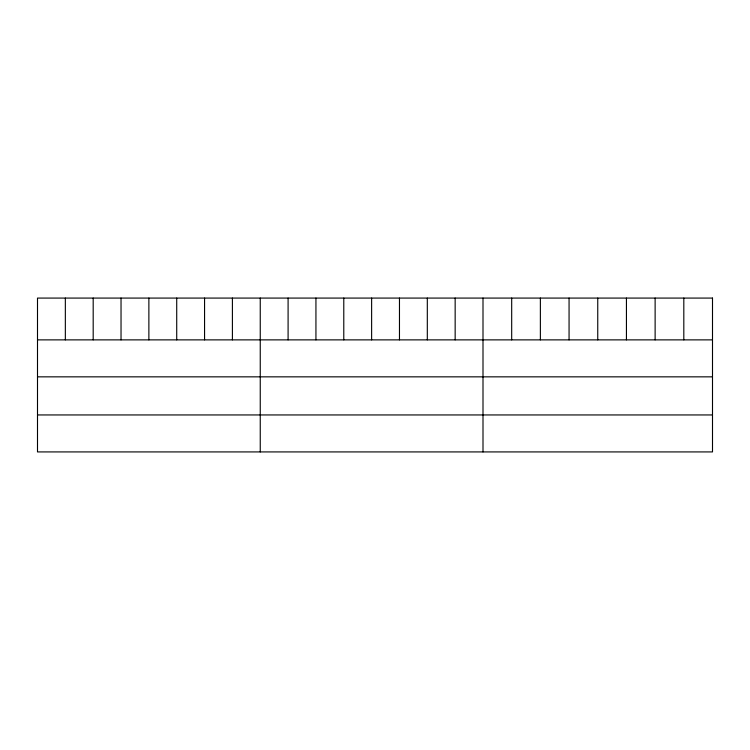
<?xml version="1.0" encoding="UTF-8"?>
<svg xmlns="http://www.w3.org/2000/svg" width="750" height="750" viewBox="0 0 750 750"><rect width="100%" height="100%" fill="white"/><g stroke="black" fill="none" stroke-linecap="round" stroke-linejoin="round"><path stroke-width="1.12" d="M37.5 339.872L712.5 339.872M37.5 376.847L712.5 376.847M37.5 414.947L712.5 414.947M683.812 298.078L683.812 339.872M655.125 298.078L655.125 339.872M626.438 298.078L626.438 339.872M597.75 298.078L597.75 339.872M569.062 298.078L569.062 339.872M540.375 298.078L540.375 339.872M511.687 298.078L511.687 339.872M483 298.078L483 451.922M455.156 298.078L455.156 339.872M427.312 298.078L427.312 339.872M399.469 298.078L399.469 339.872M371.625 298.078L371.625 339.872M343.781 298.078L343.781 339.872M315.938 298.078L315.938 339.872M288.094 298.078L288.094 339.872M260.25 298.078L260.25 451.922M232.406 298.078L232.406 339.872M204.562 298.078L204.562 339.872M176.719 298.078L176.719 339.872M148.875 298.078L148.875 339.872M121.031 298.078L121.031 339.872M93.188 298.078L93.188 339.872M65.344 298.078L65.344 339.872M712.5 298.078L37.5 298.078L37.5 451.922L712.5 451.922L712.5 298.078"/></g></svg>
